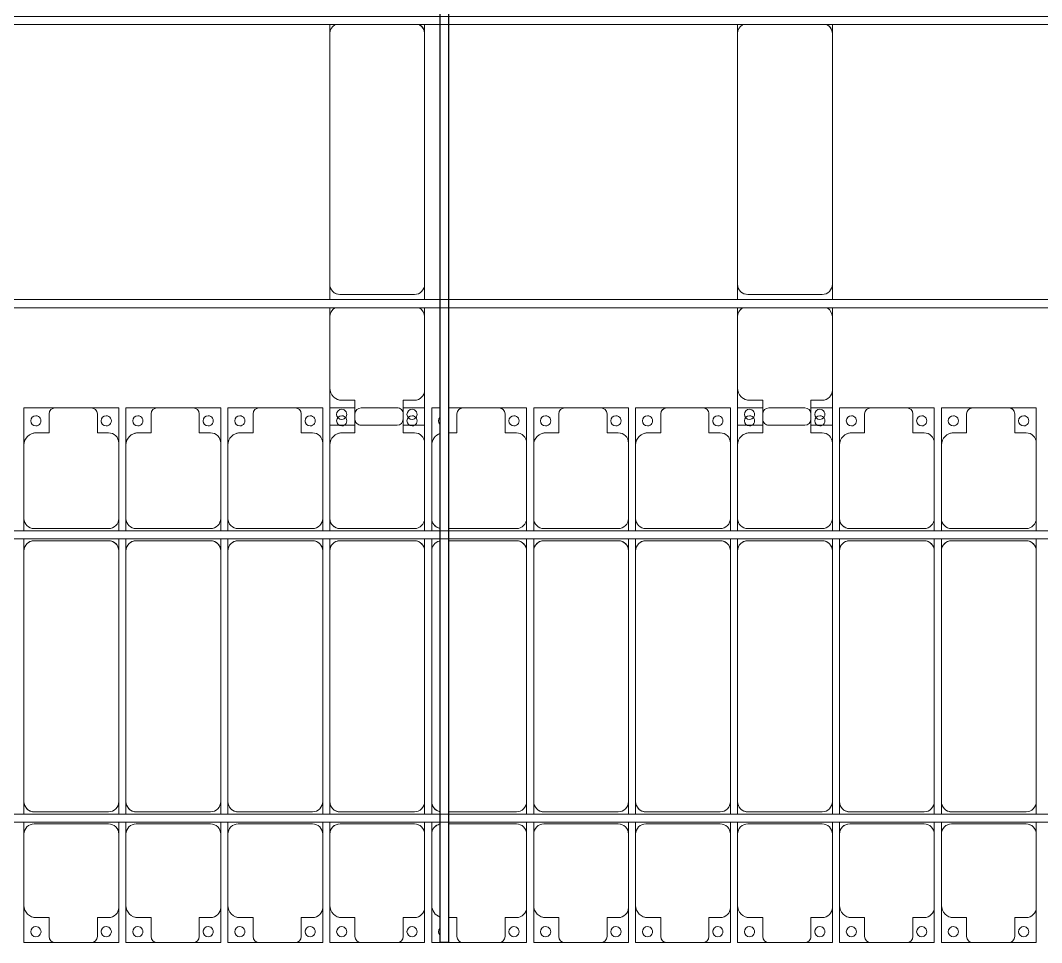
# Model space of a CAD drawing. Header units: millimetres. Extents: x -178706 to 107777, y -87310 to 933.
# Drawn here: x -108641 to -103632, y -79787 to -75261 of the extents above; entities that cross this region are included whole.
import ezdxf

# ---------------------------------------------------------------- set-up
doc = ezdxf.new("R2010")
doc.units = ezdxf.units.MM
doc.layers.add('A-GENM', color=13, linetype='Continuous', lineweight=9)
doc.layers.add('S-BEAM', color=12, linetype='Continuous', lineweight=9)

# ---------------------------------------------------------------- blocks, each defined once
blk = doc.blocks.new('Dải phao đi lại kèm đỡ invester - DẢI PHAO ĐI LẠI-19658-BỐ TRÍ KHUNG KẾT CẤU BÈ PIN 04')
at = {"layer": 'A-GENM', "color": 7}
for p, q in [((62258.4, 1312.2), (62411.8, 1312.2)), ((62258.4, 1129.7), (62258.4, 1312.2)), ((62588.2, 1312.2), (62411.8, 1312.2)), ((62588.2, 1312.2), (62723.4, 1312.2)), ((62723.4, 1312.2), (62723.4, 1139.7)), ((62758.4, 1312.2), (62911.8, 1312.2)), ((62758.4, 1129.7), (62758.4, 1312.2)), ((63088.2, 1312.2), (62911.8, 1312.2)), ((63088.2, 1312.2), (63223.4, 1312.2)), ((63223.4, 1312.2), (63223.4, 1139.7)), ((63258.4, 1312.2), (63411.8, 1312.2)), ((63258.4, 1129.7), (63258.4, 1312.2)), ((63588.2, 1312.2), (63411.8, 1312.2)), ((63588.2, 1312.2), (63723.4, 1312.2)), ((63723.4, 1312.2), (63723.4, 1139.7)), ((63758.4, 1312.2), (63881.8, 1312.2)), ((63758.4, 1129.7), (63758.4, 1312.2)), ((64088.2, 1312.2), (63911.8, 1312.2)), ((64118.2, 1312.2), (64223.4, 1312.2)), ((64223.4, 1312.2), (64223.4, 1139.7)), ((64258.4, 1312.2), (64300, 1312.2)), ((64258.4, 1129.7), (64258.4, 1312.2)), ((64340, 1312.2), (64411.8, 1312.2)), ((64588.2, 1312.2), (64411.8, 1312.2)), ((64588.2, 1312.2), (64723.4, 1312.2)), ((64723.4, 1312.2), (64723.4, 1139.7)), ((64758.4, 1312.2), (64911.8, 1312.2)), ((64758.4, 1129.7), (64758.4, 1312.2)), ((65088.2, 1312.2), (64911.8, 1312.2)), ((65088.2, 1312.2), (65223.4, 1312.2)), ((65223.4, 1312.2), (65223.4, 1139.7)), ((65258.4, 1312.2), (65410.4, 1312.2)), ((65258.4, 1129.7), (65258.4, 1312.2)), ((65588.2, 1312.2), (65411.8, 1312.2)), ((65588.2, 1312.2), (65723.4, 1312.2)), ((65723.4, 1312.2), (65723.4, 1139.7)), ((65758.4, 1312.2), (65881.8, 1312.2)), ((65758.4, 1129.7), (65758.4, 1312.2)), ((66088.2, 1312.2), (65911.8, 1312.2)), ((66118.2, 1312.2), (66223.4, 1312.2)), ((66223.4, 1312.2), (66223.4, 1139.7)), ((66258.4, 1312.2), (66411.8, 1312.2)), ((66258.4, 1129.7), (66258.4, 1312.2)), ((66588.2, 1312.2), (66411.8, 1312.2)), ((66588.2, 1312.2), (66723.4, 1312.2)), ((66723.4, 1312.2), (66723.4, 1139.7)), ((66758.4, 1312.2), (66911.8, 1312.2)), ((66758.4, 1129.7), (66758.4, 1312.2)), ((67088.2, 1312.2), (66911.8, 1312.2)), ((67088.2, 1312.2), (67223.4, 1312.2)), ((67223.4, 1312.2), (67223.4, 1139.7)), ((62381.8, 1282.2), (62381.8, 1189.7)), ((62618.2, 1189.7), (62618.2, 1282.2)), ((62881.8, 1282.2), (62881.8, 1189.7)), ((63118.2, 1189.7), (63118.2, 1282.2)), ((63381.8, 1282.2), (63381.8, 1189.7)), ((63618.2, 1189.7), (63618.2, 1282.2)), ((63881.8, 1282.2), (63881.8, 1189.7)), ((64118.2, 1189.7), (64118.2, 1282.2)), ((64381.8, 1282.2), (64381.8, 1189.7)), ((64618.2, 1189.7), (64618.2, 1282.2)), ((64881.8, 1282.2), (64881.8, 1189.7)), ((65118.2, 1189.7), (65118.2, 1282.2)), ((65381.8, 1282.2), (65381.8, 1189.7)), ((65618.2, 1189.7), (65618.2, 1282.2)), ((65881.8, 1282.2), (65881.8, 1189.7)), ((66118.2, 1189.7), (66118.2, 1282.2)), ((66381.8, 1282.2), (66381.8, 1189.7)), ((66618.2, 1189.7), (66618.2, 1282.2)), ((66881.8, 1282.2), (66881.8, 1189.7)), ((67118.2, 1189.7), (67118.2, 1282.2)), ((62381.8, 1189.7), (62318.4, 1189.7)), ((62673.4, 1189.7), (62618.2, 1189.7)), ((62881.8, 1189.7), (62818.4, 1189.7)), ((63173.4, 1189.7), (63118.2, 1189.7)), ((63381.8, 1189.7), (63318.4, 1189.7)), ((63673.4, 1189.7), (63618.2, 1189.7)), ((63881.8, 1189.7), (63818.4, 1189.7)), ((64173.4, 1189.7), (64118.2, 1189.7)), ((64381.8, 1189.7), (64340, 1189.7)), ((64673.4, 1189.7), (64618.2, 1189.7)), ((64881.8, 1189.7), (64818.4, 1189.7)), ((65173.4, 1189.7), (65118.2, 1189.7)), ((65381.8, 1189.7), (65318.4, 1189.7)), ((65673.4, 1189.7), (65618.2, 1189.7)), ((65881.8, 1189.7), (65818.4, 1189.7)), ((66173.4, 1189.7), (66118.2, 1189.7)), ((66381.8, 1189.7), (66318.4, 1189.7)), ((66673.4, 1189.7), (66618.2, 1189.7)), ((66881.8, 1189.7), (66818.4, 1189.7)), ((67173.4, 1189.7), (67118.2, 1189.7)), ((62258.4, 1129.7), (62258.4, 769.7)), ((62723.4, 769.7), (62723.4, 1139.7)), ((62758.4, 1129.7), (62758.4, 769.7)), ((63223.4, 769.7), (63223.4, 1139.7)), ((63258.4, 1129.7), (63258.4, 769.7)), ((63723.4, 769.7), (63723.4, 1139.7)), ((63758.4, 1129.7), (63758.4, 769.7)), ((64223.4, 769.7), (64223.4, 1139.7)), ((64258.4, 1129.7), (64258.4, 769.7)), ((64723.4, 769.7), (64723.4, 1139.7)), ((64758.4, 1129.7), (64758.4, 769.7)), ((65223.4, 769.7), (65223.4, 1139.7)), ((65258.4, 1129.7), (65258.4, 769.7)), ((65723.4, 769.7), (65723.4, 1139.7)), ((65758.4, 1129.7), (65758.4, 769.7)), ((66223.4, 769.7), (66223.4, 1139.7)), ((66258.4, 1129.7), (66258.4, 769.7)), ((66723.4, 769.7), (66723.4, 1139.7)), ((66758.4, 1129.7), (66758.4, 769.7)), ((67223.4, 769.7), (67223.4, 1139.7)), ((62258.4, 708.9), (62258.4, 769.7)), ((62723.4, 769.7), (62723.4, 708.9)), ((62758.4, 708.9), (62758.4, 769.7)), ((63223.4, 769.7), (63223.4, 708.9)), ((63258.4, 708.9), (63258.4, 769.7)), ((63723.4, 769.7), (63723.4, 708.9)), ((63758.4, 708.9), (63758.4, 769.7)), ((64223.4, 769.7), (64223.4, 708.9)), ((64258.4, 708.9), (64258.4, 769.7)), ((64723.4, 769.7), (64723.4, 708.9)), ((64758.4, 708.9), (64758.4, 769.7)), ((65223.4, 769.7), (65223.4, 708.9)), ((65258.4, 708.9), (65258.4, 769.7)), ((65723.4, 769.7), (65723.4, 708.9)), ((65758.4, 708.9), (65758.4, 769.7)), ((66223.4, 769.7), (66223.4, 708.9)), ((66258.4, 708.9), (66258.4, 769.7)), ((66723.4, 769.7), (66723.4, 708.9)), ((66758.4, 708.9), (66758.4, 769.7)), ((67223.4, 769.7), (67223.4, 708.9)), ((62308.4, 719.7), (62673.4, 719.7)), ((62808.4, 719.7), (63173.4, 719.7)), ((63308.4, 719.7), (63673.4, 719.7)), ((63808.4, 719.7), (64173.4, 719.7)), ((64340, 719.7), (64673.4, 719.7)), ((64808.4, 719.7), (65173.4, 719.7)), ((65308.4, 719.7), (65673.4, 719.7)), ((65808.4, 719.7), (66173.4, 719.7)), ((66308.4, 719.7), (66673.4, 719.7)), ((66808.4, 719.7), (67173.4, 719.7)), ((62258.4, 610.3), (62258.4, 668.9)), ((62673.4, 660.3), (62308.4, 660.3)), ((62723.4, 668.9), (62723.4, 610.3)), ((62758.4, 610.3), (62758.4, 668.9)), ((63173.4, 660.3), (62808.4, 660.3)), ((63223.4, 668.9), (63223.4, 610.3)), ((63258.4, 610.3), (63258.4, 668.9)), ((63673.4, 660.3), (63308.4, 660.3)), ((63723.4, 668.9), (63723.4, 610.3)), ((63758.4, 610.3), (63758.4, 668.9)), ((64173.4, 660.3), (63808.4, 660.3)), ((64223.4, 668.9), (64223.4, 610.3)), ((64258.4, 610.3), (64258.4, 668.9)), ((64673.4, 660.3), (64340, 660.3)), ((64723.4, 668.9), (64723.4, 610.3)), ((64758.4, 610.3), (64758.4, 668.9)), ((65173.4, 660.3), (64808.4, 660.3)), ((65223.4, 668.9), (65223.4, 610.3)), ((65258.4, 610.3), (65258.4, 668.9)), ((65673.4, 660.3), (65308.4, 660.3)), ((65723.4, 668.9), (65723.4, 610.3)), ((65758.4, 610.3), (65758.4, 668.9)), ((66173.4, 660.3), (65808.4, 660.3)), ((66223.4, 668.9), (66223.4, 610.3)), ((66258.4, 610.3), (66258.4, 668.9)), ((66673.4, 660.3), (66308.4, 660.3)), ((66723.4, 668.9), (66723.4, 610.3)), ((66758.4, 610.3), (66758.4, 668.9)), ((67173.4, 660.3), (66808.4, 660.3)), ((67223.4, 668.9), (67223.4, 610.3)), ((62258.4, 610.3), (62258.4, -620.3)), ((62723.4, -620.3), (62723.4, 610.3)), ((62758.4, 610.3), (62758.4, -620.3)), ((63223.4, -620.3), (63223.4, 610.3)), ((63258.4, 610.3), (63258.4, -620.3)), ((63723.4, -620.3), (63723.4, 610.3)), ((63758.4, 610.3), (63758.4, -620.3)), ((64223.4, -620.3), (64223.4, 610.3)), ((64258.4, 610.3), (64258.4, -620.3)), ((64723.4, -620.3), (64723.4, 610.3)), ((64758.4, 610.3), (64758.4, -620.3)), ((65223.4, -620.3), (65223.4, 610.3)), ((65258.4, 610.3), (65258.4, -620.3)), ((65723.4, -620.3), (65723.4, 610.3)), ((65758.4, 610.3), (65758.4, -620.3)), ((66223.4, -620.3), (66223.4, 610.3)), ((66258.4, 610.3), (66258.4, -620.3)), ((66723.4, -620.3), (66723.4, 610.3)), ((66758.4, 610.3), (66758.4, -620.3)), ((67223.4, -620.3), (67223.4, 610.3)), ((62258.4, -681.1), (62258.4, -620.3)), ((62723.4, -620.3), (62723.4, -681.1)), ((62758.4, -681.1), (62758.4, -620.3)), ((63223.4, -620.3), (63223.4, -681.1)), ((63258.4, -681.1), (63258.4, -620.3)), ((63723.4, -620.3), (63723.4, -681.1)), ((63758.4, -681.1), (63758.4, -620.3)), ((64223.4, -620.3), (64223.4, -681.1)), ((64258.4, -681.1), (64258.4, -620.3)), ((64723.4, -620.3), (64723.4, -681.1)), ((64758.4, -681.1), (64758.4, -620.3)), ((65223.4, -620.3), (65223.4, -681.1)), ((65258.4, -681.1), (65258.4, -620.3)), ((65723.4, -620.3), (65723.4, -681.1)), ((65758.4, -681.1), (65758.4, -620.3)), ((66223.4, -620.3), (66223.4, -681.1)), ((66258.4, -681.1), (66258.4, -620.3)), ((66723.4, -620.3), (66723.4, -681.1)), ((66758.4, -681.1), (66758.4, -620.3)), ((67223.4, -620.3), (67223.4, -681.1)), ((62308.4, -670.3), (62673.4, -670.3)), ((62808.4, -670.3), (63173.4, -670.3)), ((63308.4, -670.3), (63673.4, -670.3)), ((63808.4, -670.3), (64173.4, -670.3)), ((64340, -670.3), (64673.4, -670.3)), ((64808.4, -670.3), (65173.4, -670.3)), ((65308.4, -670.3), (65673.4, -670.3)), ((65808.4, -670.3), (66173.4, -670.3)), ((66308.4, -670.3), (66673.4, -670.3)), ((66808.4, -670.3), (67173.4, -670.3)), ((62258.4, -779.7), (62258.4, -721.1)), ((62673.4, -729.7), (62308.4, -729.7)), ((62723.4, -721.1), (62723.4, -779.7)), ((62758.4, -779.7), (62758.4, -721.1)), ((63173.4, -729.7), (62808.4, -729.7)), ((63223.4, -721.1), (63223.4, -779.7)), ((63258.4, -779.7), (63258.4, -721.1)), ((63673.4, -729.7), (63308.4, -729.7)), ((63723.4, -721.1), (63723.4, -779.7)), ((63758.4, -779.7), (63758.4, -721.1)), ((64173.4, -729.7), (63808.4, -729.7)), ((64223.4, -721.1), (64223.4, -779.7)), ((64258.4, -779.7), (64258.4, -721.1)), ((64673.4, -729.7), (64340, -729.7)), ((64723.4, -721.1), (64723.4, -779.7)), ((64758.4, -779.7), (64758.4, -721.1)), ((65173.4, -729.7), (64808.4, -729.7)), ((65223.4, -721.1), (65223.4, -779.7)), ((65258.4, -779.7), (65258.4, -721.1)), ((65673.4, -729.7), (65308.4, -729.7)), ((65723.4, -721.1), (65723.4, -779.7)), ((65758.4, -779.7), (65758.4, -721.1)), ((66173.4, -729.7), (65808.4, -729.7)), ((66223.4, -721.1), (66223.4, -779.7)), ((66258.4, -779.7), (66258.4, -721.1)), ((66673.4, -729.7), (66308.4, -729.7)), ((66723.4, -721.1), (66723.4, -779.7)), ((66758.4, -779.7), (66758.4, -721.1)), ((67173.4, -729.7), (66808.4, -729.7)), ((67223.4, -721.1), (67223.4, -779.7)), ((62258.4, -779.7), (62258.4, -1129.7)), ((62723.4, -1139.7), (62723.4, -779.7)), ((62758.4, -779.7), (62758.4, -1129.7)), ((63223.4, -1139.7), (63223.4, -779.7)), ((63258.4, -779.7), (63258.4, -1129.7)), ((63723.4, -1139.7), (63723.4, -779.7)), ((63758.4, -779.7), (63758.4, -1129.7)), ((64223.4, -1139.7), (64223.4, -779.7)), ((64258.4, -779.7), (64258.4, -1129.7)), ((64723.4, -1139.7), (64723.4, -779.7)), ((64758.4, -779.7), (64758.4, -1129.7)), ((65223.4, -1139.7), (65223.4, -779.7)), ((65258.4, -779.7), (65258.4, -1129.7)), ((65723.4, -1139.7), (65723.4, -779.7)), ((65758.4, -779.7), (65758.4, -1129.7)), ((66223.4, -1139.7), (66223.4, -779.7)), ((66258.4, -779.7), (66258.4, -1129.7)), ((66723.4, -1139.7), (66723.4, -779.7)), ((66758.4, -779.7), (66758.4, -1129.7)), ((67223.4, -1139.7), (67223.4, -779.7)), ((62258.4, -1312.2), (62258.4, -1129.7)), ((62723.4, -1139.7), (62723.4, -1312.2)), ((62758.4, -1312.2), (62758.4, -1129.7)), ((63223.4, -1139.7), (63223.4, -1312.2)), ((63258.4, -1312.2), (63258.4, -1129.7)), ((63723.4, -1139.7), (63723.4, -1312.2)), ((63758.4, -1312.2), (63758.4, -1129.7)), ((64223.4, -1139.7), (64223.4, -1312.2)), ((64258.4, -1312.2), (64258.4, -1129.7)), ((64723.4, -1139.7), (64723.4, -1312.2)), ((64758.4, -1312.2), (64758.4, -1129.7)), ((65223.4, -1139.7), (65223.4, -1312.2)), ((65258.4, -1312.2), (65258.4, -1129.7)), ((65723.4, -1139.7), (65723.4, -1312.2)), ((65758.4, -1312.2), (65758.4, -1129.7)), ((66223.4, -1139.7), (66223.4, -1312.2)), ((66258.4, -1312.2), (66258.4, -1129.7)), ((66723.4, -1139.7), (66723.4, -1312.2)), ((66758.4, -1312.2), (66758.4, -1129.7)), ((67223.4, -1139.7), (67223.4, -1312.2)), ((62318.4, -1189.7), (62381.8, -1189.7)), ((62381.8, -1189.7), (62381.8, -1282.2)), ((62618.2, -1282.2), (62618.2, -1189.7)), ((62618.2, -1189.7), (62673.4, -1189.7)), ((62818.4, -1189.7), (62881.8, -1189.7)), ((62881.8, -1189.7), (62881.8, -1282.2)), ((63118.2, -1282.2), (63118.2, -1189.7)), ((63118.2, -1189.7), (63173.4, -1189.7)), ((63318.4, -1189.7), (63381.8, -1189.7)), ((63381.8, -1189.7), (63381.8, -1282.2)), ((63618.2, -1282.2), (63618.2, -1189.7)), ((63618.2, -1189.7), (63673.4, -1189.7)), ((63818.4, -1189.7), (63881.8, -1189.7)), ((63881.8, -1189.7), (63881.8, -1282.2)), ((64118.2, -1282.2), (64118.2, -1189.7)), ((64118.2, -1189.7), (64173.4, -1189.7)), ((64340, -1189.7), (64381.8, -1189.7)), ((64381.8, -1189.7), (64381.8, -1282.2)), ((64618.2, -1282.2), (64618.2, -1189.7)), ((64618.2, -1189.7), (64673.4, -1189.7)), ((64818.4, -1189.7), (64881.8, -1189.7)), ((64881.8, -1189.7), (64881.8, -1282.2)), ((65118.2, -1282.2), (65118.2, -1189.7)), ((65118.2, -1189.7), (65173.4, -1189.7)), ((65318.4, -1189.7), (65381.8, -1189.7)), ((65381.8, -1189.7), (65381.8, -1282.2)), ((65618.2, -1282.2), (65618.2, -1189.7)), ((65618.2, -1189.7), (65673.4, -1189.7)), ((65818.4, -1189.7), (65881.8, -1189.7)), ((65881.8, -1189.7), (65881.8, -1282.2)), ((66118.2, -1282.2), (66118.2, -1189.7)), ((66118.2, -1189.7), (66173.4, -1189.7)), ((66318.4, -1189.7), (66381.8, -1189.7)), ((66381.8, -1189.7), (66381.8, -1282.2)), ((66618.2, -1282.2), (66618.2, -1189.7)), ((66618.2, -1189.7), (66673.4, -1189.7)), ((66818.4, -1189.7), (66881.8, -1189.7)), ((66881.8, -1189.7), (66881.8, -1282.2)), ((67118.2, -1282.2), (67118.2, -1189.7)), ((67118.2, -1189.7), (67173.4, -1189.7)), ((62411.8, -1312.2), (62258.4, -1312.2)), ((62411.8, -1312.2), (62588.2, -1312.2)), ((62723.4, -1312.2), (62588.2, -1312.2)), ((62911.8, -1312.2), (62758.4, -1312.2)), ((62911.8, -1312.2), (63088.2, -1312.2)), ((63223.4, -1312.2), (63088.2, -1312.2)), ((63411.8, -1312.2), (63258.4, -1312.2)), ((63411.8, -1312.2), (63588.2, -1312.2)), ((63723.4, -1312.2), (63588.2, -1312.2)), ((63911.8, -1312.2), (63758.4, -1312.2)), ((63911.8, -1312.2), (64088.2, -1312.2)), ((64223.4, -1312.2), (64088.2, -1312.2)), ((64300, -1312.2), (64258.4, -1312.2)), ((64411.8, -1312.2), (64340, -1312.2)), ((64411.8, -1312.2), (64588.2, -1312.2)), ((64723.4, -1312.2), (64588.2, -1312.2)), ((64911.8, -1312.2), (64758.4, -1312.2)), ((64911.8, -1312.2), (65088.2, -1312.2)), ((65223.4, -1312.2), (65088.2, -1312.2)), ((65410.4, -1312.2), (65258.4, -1312.2)), ((65411.8, -1312.2), (65588.2, -1312.2)), ((65723.4, -1312.2), (65588.2, -1312.2)), ((65911.8, -1312.2), (65758.4, -1312.2)), ((65911.8, -1312.2), (66088.2, -1312.2)), ((66223.4, -1312.2), (66088.2, -1312.2)), ((66411.8, -1312.2), (66258.4, -1312.2)), ((66411.8, -1312.2), (66588.2, -1312.2)), ((66723.4, -1312.2), (66588.2, -1312.2)), ((66911.8, -1312.2), (66758.4, -1312.2)), ((66911.8, -1312.2), (67088.2, -1312.2)), ((67223.4, -1312.2), (67088.2, -1312.2))]:
    blk.add_line(p, q, dxfattribs=at)
for centre, radius, start, end in [((62411.8, 1282.2), 30, 90, 180), ((62411.8, 1282.2), 30, 90, 150), ((62588.2, 1282.2), 30, 0, 90), ((62588.2, 1282.2), 30, 30, 90), ((62911.8, 1282.2), 30, 90, 180), ((62911.8, 1282.2), 30, 90, 150), ((63088.2, 1282.2), 30, 0, 90), ((63088.2, 1282.2), 30, 30, 90), ((63411.8, 1282.2), 30, 90, 180), ((63411.8, 1282.2), 30, 90, 150), ((63588.2, 1282.2), 30, 0, 90), ((63588.2, 1282.2), 30, 30, 90), ((63911.8, 1282.2), 30, 90, 180), ((64088.2, 1282.2), 30, 360, 90), ((64411.8, 1282.2), 30, 90, 180), ((64411.8, 1282.2), 30, 90, 150), ((64588.2, 1282.2), 30, 0, 90), ((64588.2, 1282.2), 30, 30, 90), ((64911.8, 1282.2), 30, 90, 180), ((64911.8, 1282.2), 30, 90, 150), ((65088.2, 1282.2), 30, 0, 90), ((65088.2, 1282.2), 30, 30, 90), ((65411.8, 1282.2), 30, 90, 180), ((65411.8, 1282.2), 30, 92.6851, 150), ((65588.2, 1282.2), 30, 360, 90), ((65588.2, 1282.2), 30, 30, 90), ((65911.8, 1282.2), 30, 90, 180), ((66088.2, 1282.2), 30, 0, 90), ((66411.8, 1282.2), 30, 90, 180), ((66411.8, 1282.2), 30, 90, 150), ((66588.2, 1282.2), 30, 0, 90), ((66588.2, 1282.2), 30, 30, 90), ((66911.8, 1282.2), 30, 90, 180), ((66911.8, 1282.2), 30, 90, 150), ((67088.2, 1282.2), 30, 360, 90), ((67088.2, 1282.2), 30, 30, 90), ((62316.8, 1248.6), 25, 90, 270), ((62316.8, 1248.6), 25, 270, 90), ((62661.8, 1248.6), 25, 90, 270), ((62661.8, 1248.6), 25, 270, 90), ((62816.8, 1248.6), 25, 90, 270), ((62816.8, 1248.6), 25, 270, 90), ((63161.8, 1248.6), 25, 90, 270), ((63161.8, 1248.6), 25, 270, 90), ((63316.8, 1248.6), 25, 90, 270), ((63316.8, 1248.6), 25, 270, 90), ((63661.8, 1248.6), 25, 90, 270), ((63661.8, 1248.6), 25, 270, 90), ((63816.8, 1248.6), 25, 90, 270), ((63816.8, 1248.6), 25, 270, 90), ((64161.8, 1248.6), 25, 90, 270), ((64161.8, 1248.6), 25, 270, 90), ((64316.8, 1248.6), 25, 135, 225), ((64316.8, 1248.6), 25, 345, 15), ((64661.8, 1248.6), 25, 90, 270), ((64661.8, 1248.6), 25, 270, 90), ((64816.8, 1248.6), 25, 90, 270), ((64816.8, 1248.6), 25, 270, 90), ((65161.8, 1248.6), 25, 90, 270), ((65161.8, 1248.6), 25, 270, 90), ((65316.8, 1248.6), 25, 90, 270), ((65316.8, 1248.6), 25, 270, 90), ((65661.8, 1248.6), 25, 90, 270), ((65661.8, 1248.6), 25, 270, 90), ((65816.8, 1248.6), 25, 90, 270), ((65816.8, 1248.6), 25, 270, 90), ((66161.8, 1248.6), 25, 90, 270), ((66161.8, 1248.6), 25, 270, 90), ((66316.8, 1248.6), 25, 90, 270), ((66316.8, 1248.6), 25, 270, 90), ((66661.8, 1248.6), 25, 90, 270), ((66661.8, 1248.6), 25, 270, 90), ((66816.8, 1248.6), 25, 90, 270), ((66816.8, 1248.6), 25, 270, 90), ((67161.8, 1248.6), 25, 90, 270), ((67161.8, 1248.6), 25, 270, 90), ((62661.8, 1248.6), 25, 180, 195), ((63161.8, 1248.6), 25, 180, 195), ((63661.8, 1248.6), 25, 180, 195), ((64661.8, 1248.6), 25, 180, 195), ((65161.8, 1248.6), 25, 180, 195), ((65661.8, 1248.6), 25, 180, 195), ((66661.8, 1248.6), 25, 180, 195), ((67161.8, 1248.6), 25, 180, 195), ((62318.4, 1129.7), 60, 90, 180), ((62318.4, 1129.7), 60, 90, 120), ((62673.4, 1139.7), 50, 0, 90), ((62673.4, 1139.7), 50, 45, 90), ((62818.4, 1129.7), 60, 90, 180), ((62818.4, 1129.7), 60, 90, 120), ((63173.4, 1139.7), 50, 360, 90), ((63173.4, 1139.7), 50, 45, 90), ((63318.4, 1129.7), 60, 90, 180), ((63318.4, 1129.7), 60, 90, 120), ((63673.4, 1139.7), 50, 0, 90), ((63673.4, 1139.7), 50, 45, 90), ((63818.4, 1129.7), 60, 90, 180), ((63818.4, 1129.7), 60, 90, 120), ((64173.4, 1139.7), 50, 0, 90), ((64173.4, 1139.7), 50, 45, 90), ((64318.4, 1129.7), 60, 107.9967, 180), ((64318.4, 1129.7), 60, 107.9967, 120), ((64673.4, 1139.7), 50, 0, 90), ((64673.4, 1139.7), 50, 45, 90), ((64818.4, 1129.7), 60, 90, 180), ((64818.4, 1129.7), 60, 90, 120), ((65173.4, 1139.7), 50, 0, 90), ((65173.4, 1139.7), 50, 45, 90), ((65318.4, 1129.7), 60, 90, 180), ((65318.4, 1129.7), 60, 90, 120), ((65673.4, 1139.7), 50, 0, 90), ((65673.4, 1139.7), 50, 45, 90), ((65818.4, 1129.7), 60, 90, 180), ((65818.4, 1129.7), 60, 90, 120), ((66173.4, 1139.7), 50, 0, 90), ((66173.4, 1139.7), 50, 45, 90), ((66318.4, 1129.7), 60, 90, 180), ((66318.4, 1129.7), 60, 90, 120), ((66673.4, 1139.7), 50, 0, 90), ((66673.4, 1139.7), 50, 45, 90), ((66818.4, 1129.7), 60, 90, 180), ((66818.4, 1129.7), 60, 90, 120), ((67173.4, 1139.7), 50, 0, 90), ((67173.4, 1139.7), 50, 45, 90), ((62308.4, 769.7), 50, 180, 270), ((62673.4, 769.7), 50, 270, 0), ((62808.4, 769.7), 50, 180, 270), ((63173.4, 769.7), 50, 270, 0), ((63308.4, 769.7), 50, 180, 270), ((63673.4, 769.7), 50, 270, 360), ((63808.4, 769.7), 50, 180, 270), ((64173.4, 769.7), 50, 270, 0), ((64308.4, 769.7), 50, 180, 255), ((64673.4, 769.7), 50, 270, 0), ((64808.4, 769.7), 50, 180, 270), ((65173.4, 769.7), 50, 270, 0), ((65308.4, 769.7), 50, 180, 270), ((65673.4, 769.7), 50, 270, 0), ((65808.4, 769.7), 50, 180, 270), ((66173.4, 769.7), 50, 270, 0), ((66308.4, 769.7), 50, 180, 270), ((66673.4, 769.7), 50, 270, 0), ((66808.4, 769.7), 50, 180, 270), ((67173.4, 769.7), 50, 270, 0), ((62308.4, 769.7), 50, 225, 270), ((62673.4, 769.7), 50, 270, 315), ((62808.4, 769.7), 50, 225, 270), ((63173.4, 769.7), 50, 270, 315), ((63308.4, 769.7), 50, 225, 270), ((63673.4, 769.7), 50, 270, 315), ((63808.4, 769.7), 50, 225, 270), ((64173.4, 769.7), 50, 270, 315), ((64308.4, 769.7), 50, 225, 255), ((64673.4, 769.7), 50, 270, 315), ((64808.4, 769.7), 50, 225, 270), ((65173.4, 769.7), 50, 270, 315), ((65308.4, 769.7), 50, 225, 270), ((65673.4, 769.7), 50, 270, 315), ((65808.4, 769.7), 50, 225, 270), ((66173.4, 769.7), 50, 270, 315), ((66308.4, 769.7), 50, 225, 270), ((66673.4, 769.7), 50, 270, 315), ((66808.4, 769.7), 50, 225, 270), ((67173.4, 769.7), 50, 270, 315), ((62308.4, 610.3), 50, 90, 180), ((62308.4, 610.3), 50, 105, 180), ((62673.4, 610.3), 50, 0, 90), ((62673.4, 610.3), 50, 15, 90), ((62808.4, 610.3), 50, 90, 180), ((62808.4, 610.3), 50, 105, 180), ((63173.4, 610.3), 50, 360, 90), ((63173.4, 610.3), 50, 15, 90), ((63308.4, 610.3), 50, 90, 180), ((63308.4, 610.3), 50, 105, 180), ((63673.4, 610.3), 50, 360, 90), ((63673.4, 610.3), 50, 15, 90), ((63808.4, 610.3), 50, 90, 180), ((63808.4, 610.3), 50, 105, 180), ((64173.4, 610.3), 50, 360, 90), ((64173.4, 610.3), 50, 15, 90), ((64308.4, 610.3), 50, 105, 180), ((64308.4, 610.3), 50, 105, 180), ((64673.4, 610.3), 50, 0, 90), ((64673.4, 610.3), 50, 15, 90), ((64808.4, 610.3), 50, 90, 180), ((64808.4, 610.3), 50, 105, 180), ((65173.4, 610.3), 50, 0, 90), ((65173.4, 610.3), 50, 15, 90), ((65308.4, 610.3), 50, 90, 180), ((65308.4, 610.3), 50, 105, 180), ((65673.4, 610.3), 50, 0, 90), ((65673.4, 610.3), 50, 15, 90), ((65808.4, 610.3), 50, 90, 180), ((65808.4, 610.3), 50, 105, 180), ((66173.4, 610.3), 50, 0, 90), ((66173.4, 610.3), 50, 15, 90), ((66308.4, 610.3), 50, 90, 180), ((66308.4, 610.3), 50, 105, 180), ((66673.4, 610.3), 50, 0, 90), ((66673.4, 610.3), 50, 15, 90), ((66808.4, 610.3), 50, 90, 180), ((66808.4, 610.3), 50, 105, 180), ((67173.4, 610.3), 50, 0, 90), ((67173.4, 610.3), 50, 15, 90), ((62308.4, -620.3), 50, 180, 270), ((62308.4, -620.3), 50, 195, 270), ((62673.4, -620.3), 50, 270, 0), ((62673.4, -620.3), 50, 270, 0), ((62808.4, -620.3), 50, 180, 270), ((62808.4, -620.3), 50, 195, 270), ((63173.4, -620.3), 50, 270, 0), ((63173.4, -620.3), 50, 270, 0), ((63308.4, -620.3), 50, 180, 270), ((63308.4, -620.3), 50, 195, 270), ((63673.4, -620.3), 50, 270, 0), ((63673.4, -620.3), 50, 270, 0), ((63808.4, -620.3), 50, 180, 270), ((63808.4, -620.3), 50, 195, 270), ((64173.4, -620.3), 50, 270, 0), ((64173.4, -620.3), 50, 270, 0), ((64308.4, -620.3), 50, 180, 255), ((64308.4, -620.3), 50, 195, 255), ((64673.4, -620.3), 50, 270, 0), ((64673.4, -620.3), 50, 270, 0), ((64808.4, -620.3), 50, 180, 270), ((64808.4, -620.3), 50, 195, 270), ((65173.4, -620.3), 50, 270, 0), ((65173.4, -620.3), 50, 270, 0), ((65308.4, -620.3), 50, 180, 270), ((65308.4, -620.3), 50, 195, 270), ((65673.4, -620.3), 50, 270, 0), ((65673.4, -620.3), 50, 270, 0), ((65808.4, -620.3), 50, 180, 270), ((65808.4, -620.3), 50, 195, 270), ((66173.4, -620.3), 50, 270, 0), ((66173.4, -620.3), 50, 270, 0), ((66308.4, -620.3), 50, 180, 270), ((66308.4, -620.3), 50, 195, 270), ((66673.4, -620.3), 50, 270, 0), ((66673.4, -620.3), 50, 270, 0), ((66808.4, -620.3), 50, 180, 270), ((66808.4, -620.3), 50, 195, 270), ((67173.4, -620.3), 50, 270, 0), ((67173.4, -620.3), 50, 270, 0), ((62308.4, -779.7), 50, 90, 180), ((62308.4, -779.7), 50, 90, 135), ((62673.4, -779.7), 50, 360, 90), ((62673.4, -779.7), 50, 45, 90), ((62808.4, -779.7), 50, 90, 180), ((62808.4, -779.7), 50, 90, 135), ((63173.4, -779.7), 50, 360, 90), ((63173.4, -779.7), 50, 45, 90), ((63308.4, -779.7), 50, 90, 180), ((63308.4, -779.7), 50, 90, 135), ((63673.4, -779.7), 50, 360, 90), ((63673.4, -779.7), 50, 45, 90), ((63808.4, -779.7), 50, 90, 180), ((63808.4, -779.7), 50, 90, 135), ((64173.4, -779.7), 50, 0, 90), ((64173.4, -779.7), 50, 45, 90), ((64308.4, -779.7), 50, 105, 180), ((64308.4, -779.7), 50, 105, 135), ((64673.4, -779.7), 50, 360, 90), ((64673.4, -779.7), 50, 45, 90), ((64808.4, -779.7), 50, 90, 180), ((64808.4, -779.7), 50, 90, 135), ((65173.4, -779.7), 50, 0, 90), ((65173.4, -779.7), 50, 45, 90), ((65308.4, -779.7), 50, 90, 180), ((65308.4, -779.7), 50, 90, 135), ((65673.4, -779.7), 50, 360, 90), ((65673.4, -779.7), 50, 45, 90), ((65808.4, -779.7), 50, 90, 180), ((65808.4, -779.7), 50, 90, 135), ((66173.4, -779.7), 50, 0, 90), ((66173.4, -779.7), 50, 45, 90), ((66308.4, -779.7), 50, 90, 180), ((66308.4, -779.7), 50, 90, 135), ((66673.4, -779.7), 50, 0, 90), ((66673.4, -779.7), 50, 45, 90), ((66808.4, -779.7), 50, 90, 180), ((66808.4, -779.7), 50, 90, 135), ((67173.4, -779.7), 50, 0, 90), ((67173.4, -779.7), 50, 45, 90), ((62318.4, -1129.7), 60, 180, 270), ((62673.4, -1139.7), 50, 270, 360), ((62818.4, -1129.7), 60, 180, 270), ((63173.4, -1139.7), 50, 270, 360), ((63318.4, -1129.7), 60, 180, 270), ((63673.4, -1139.7), 50, 270, 360), ((63818.4, -1129.7), 60, 180, 270), ((64173.4, -1139.7), 50, 270, 360), ((64318.4, -1129.7), 60, 180, 252.0033), ((64673.4, -1139.7), 50, 270, 360), ((64818.4, -1129.7), 60, 180, 270), ((65173.4, -1139.7), 50, 270, 360), ((65318.4, -1129.7), 60, 180, 270), ((65673.4, -1139.7), 50, 270, 360), ((65818.4, -1129.7), 60, 180, 270), ((66173.4, -1139.7), 50, 270, 360), ((66318.4, -1129.7), 60, 180, 270), ((66673.4, -1139.7), 50, 270, 360), ((66818.4, -1129.7), 60, 180, 270), ((67173.4, -1139.7), 50, 270, 360), ((62318.4, -1129.7), 60, 240, 270), ((62673.4, -1139.7), 50, 270, 315), ((62818.4, -1129.7), 60, 240, 270), ((63173.4, -1139.7), 50, 270, 315), ((63318.4, -1129.7), 60, 240, 270), ((63673.4, -1139.7), 50, 270, 315), ((63818.4, -1129.7), 60, 240, 270), ((64173.4, -1139.7), 50, 270, 315), ((64318.4, -1129.7), 60, 240, 252.0033), ((64673.4, -1139.7), 50, 270, 315), ((64818.4, -1129.7), 60, 240, 270), ((65173.4, -1139.7), 50, 270, 315), ((65318.4, -1129.7), 60, 240, 270), ((65673.4, -1139.7), 50, 270, 315), ((65818.4, -1129.7), 60, 240, 270), ((66173.4, -1139.7), 50, 270, 315), ((66318.4, -1129.7), 60, 240, 270), ((66673.4, -1139.7), 50, 270, 315), ((66818.4, -1129.7), 60, 240, 270), ((67173.4, -1139.7), 50, 270, 315), ((62316.8, -1258.6), 25, 90, 270), ((62316.8, -1258.6), 25, 270, 90), ((62661.8, -1258.6), 25, 90, 270), ((62661.8, -1258.6), 25, 165, 180), ((62661.8, -1258.6), 25, 270, 90), ((62816.8, -1258.6), 25, 90, 270), ((62816.8, -1258.6), 25, 270, 90), ((63161.8, -1258.6), 25, 90, 270), ((63161.8, -1258.6), 25, 165, 180), ((63161.8, -1258.6), 25, 270, 90), ((63316.8, -1258.6), 25, 90, 270), ((63316.8, -1258.6), 25, 270, 90), ((63661.8, -1258.6), 25, 90, 270), ((63661.8, -1258.6), 25, 165, 180), ((63661.8, -1258.6), 25, 270, 90), ((63816.8, -1258.6), 25, 90, 270), ((63816.8, -1258.6), 25, 270, 90), ((64161.8, -1258.6), 25, 90, 270), ((64161.8, -1258.6), 25, 165, 180), ((64161.8, -1258.6), 25, 270, 90), ((64316.8, -1258.6), 25, 135, 225), ((64316.8, -1258.6), 25, 345, 15), ((64661.8, -1258.6), 25, 90, 270), ((64661.8, -1258.6), 25, 165, 180), ((64661.8, -1258.6), 25, 270, 90), ((64816.8, -1258.6), 25, 90, 270), ((64816.8, -1258.6), 25, 270, 90), ((65161.8, -1258.6), 25, 90, 270), ((65161.8, -1258.6), 25, 165, 180), ((65161.8, -1258.6), 25, 270, 90), ((65316.8, -1258.6), 25, 90, 270), ((65316.8, -1258.6), 25, 270, 90), ((65661.8, -1258.6), 25, 90, 270), ((65661.8, -1258.6), 25, 165, 180), ((65661.8, -1258.6), 25, 270, 90), ((65816.8, -1258.6), 25, 90, 270), ((65816.8, -1258.6), 25, 270, 90), ((66161.8, -1258.6), 25, 90, 270), ((66161.8, -1258.6), 25, 165, 180), ((66161.8, -1258.6), 25, 270, 90), ((66316.8, -1258.6), 25, 90, 270), ((66316.8, -1258.6), 25, 270, 90), ((66661.8, -1258.6), 25, 90, 270), ((66661.8, -1258.6), 25, 165, 180), ((66661.8, -1258.6), 25, 270, 90), ((66816.8, -1258.6), 25, 90, 270), ((66816.8, -1258.6), 25, 270, 90), ((67161.8, -1258.6), 25, 90, 270), ((67161.8, -1258.6), 25, 165, 180), ((67161.8, -1258.6), 25, 270, 90), ((62411.8, -1282.2), 30, 180, 270), ((62411.8, -1282.2), 30, 210, 270), ((62588.2, -1282.2), 30, 270, 360), ((62588.2, -1282.2), 30, 270, 330), ((62911.8, -1282.2), 30, 180, 270), ((62911.8, -1282.2), 30, 210, 270), ((63088.2, -1282.2), 30, 270, 360), ((63088.2, -1282.2), 30, 270, 330), ((63411.8, -1282.2), 30, 180, 270), ((63411.8, -1282.2), 30, 210, 270), ((63588.2, -1282.2), 30, 270, 360), ((63588.2, -1282.2), 30, 270, 330), ((63911.8, -1282.2), 30, 180, 270), ((63911.8, -1282.2), 30, 210, 270), ((64088.2, -1282.2), 30, 270, 360), ((64088.2, -1282.2), 30, 270, 330), ((64411.8, -1282.2), 30, 180, 270), ((64411.8, -1282.2), 30, 210, 270), ((64588.2, -1282.2), 30, 270, 360), ((64588.2, -1282.2), 30, 270, 330), ((64911.8, -1282.2), 30, 180, 270), ((64911.8, -1282.2), 30, 210, 270), ((65088.2, -1282.2), 30, 270, 360), ((65088.2, -1282.2), 30, 270, 330), ((65411.8, -1282.2), 30, 180, 270), ((65411.8, -1282.2), 30, 210, 267.3057), ((65588.2, -1282.2), 30, 270, 360), ((65588.2, -1282.2), 30, 270, 330), ((65911.8, -1282.2), 30, 180, 270), ((65911.8, -1282.2), 30, 210, 270), ((66088.2, -1282.2), 30, 270, 0), ((66088.2, -1282.2), 30, 270, 330), ((66411.8, -1282.2), 30, 180, 270), ((66411.8, -1282.2), 30, 210, 270), ((66588.2, -1282.2), 30, 270, 360), ((66588.2, -1282.2), 30, 270, 330), ((66911.8, -1282.2), 30, 180, 270), ((66911.8, -1282.2), 30, 210, 270), ((67088.2, -1282.2), 30, 270, 360), ((67088.2, -1282.2), 30, 270, 330)]:
    blk.add_arc(centre, radius, start, end, dxfattribs=at)
blk = doc.blocks.new('Dầm C52 - Dầm C52-22346-BỐ TRÍ KHUNG KẾT CẤU BÈ PIN 04')
at = {"layer": 'S-BEAM', "color": 1}
for p, q in [((-87623.4, 20), (87623.4, 20)), ((87623.4, -20), (-87623.4, -20))]:
    blk.add_line(p, q, dxfattribs=at)
blk = doc.blocks.new('Dai phao do pin - DẢI PHAO ĐỠ PIN-V32-BỐ TRÍ KHUNG KẾT CẤU BÈ PIN 04')
at = {"layer": 'A-GENM', "color": 7}
for p, q in [((-1312.2, 241.6), (-1129.7, 241.6)), ((-1312.2, 118.2), (-1312.2, 241.6)), ((-779.7, 241.6), (-1129.7, 241.6)), ((-779.7, 241.6), (-735.3, 241.6)), ((-695.3, 241.6), (-620.3, 241.6)), ((610.3, 241.6), (-620.3, 241.6)), ((610.3, 241.6), (654.7, 241.6)), ((-1189.7, 181.6), (-1189.7, 118.2)), ((-670.3, 191.6), (-670.3, -173.4)), ((-1189.7, 118.2), (-1282.2, 118.2)), ((-1312.2, 88.2), (-1312.2, -88.2)), ((-1312.2, -223.4), (-1312.2, -118.2)), ((-1282.2, -118.2), (-1189.7, -118.2)), ((-1189.7, -118.2), (-1189.7, -173.4)), ((-1139.7, -223.4), (-1312.2, -223.4)), ((-1139.7, -223.4), (-779.7, -223.4)), ((-735.3, -223.4), (-779.7, -223.4)), ((-620.3, -223.4), (-695.3, -223.4)), ((-620.3, -223.4), (610.3, -223.4)), ((654.7, -223.4), (610.3, -223.4))]:
    blk.add_line(p, q, dxfattribs=at)
for centre, radius, start, end in [((-1258.6, 183.2), 25, 0, 180), ((-1129.7, 181.6), 60, 90, 180), ((-1129.7, 181.6), 60, 150, 180), ((-779.7, 191.6), 50, 30, 90), ((-779.7, 191.6), 50, 30, 45), ((-620.3, 191.6), 50, 90, 180), ((-620.3, 191.6), 50, 105, 180), ((610.3, 191.6), 50, 30, 90), ((610.3, 191.6), 50, 30, 90), ((-1258.6, 183.2), 25, 180, 0), ((-1282.2, 88.2), 30, 90, 180), ((-1282.2, -88.2), 30, 180, 270), ((-1258.6, -161.8), 25, 0, 180), ((-1258.6, -161.8), 25, 180, 0), ((-1139.7, -173.4), 50, 180, 270), ((-1139.7, -173.4), 50, 180, 225), ((-779.7, -173.4), 50, 270, 330), ((-779.7, -173.4), 50, 315, 330), ((-620.3, -173.4), 50, 180, 270), ((-620.3, -173.4), 50, 180, 270), ((610.3, -173.4), 50, 270, 330), ((610.3, -173.4), 50, 285.6635, 330)]:
    blk.add_arc(centre, radius, start, end, dxfattribs=at)
blk = doc.blocks.new('Dai phao do pin - DẢI PHAO ĐỠ PIN-V33-BỐ TRÍ KHUNG KẾT CẤU BÈ PIN 04')
at = {"layer": 'A-GENM', "color": 7}
for p, q in [((-1312.2, 241.6), (-1129.7, 241.6)), ((-1312.2, 118.2), (-1312.2, 241.6)), ((-779.7, 241.6), (-1129.7, 241.6)), ((-779.7, 241.6), (-735.3, 241.6)), ((-695.3, 241.6), (-620.3, 241.6)), ((610.3, 241.6), (-620.3, 241.6)), ((610.3, 241.6), (654.7, 241.6)), ((-1189.7, 181.6), (-1189.7, 118.2)), ((-670.3, 191.6), (-670.3, -173.4)), ((-1189.7, 118.2), (-1282.2, 118.2)), ((-1312.2, 88.2), (-1312.2, -88.2)), ((-1312.2, -223.4), (-1312.2, -118.2)), ((-1282.2, -118.2), (-1189.7, -118.2)), ((-1189.7, -118.2), (-1189.7, -173.4)), ((-1139.7, -223.4), (-1312.2, -223.4)), ((-1139.7, -223.4), (-779.7, -223.4)), ((-735.3, -223.4), (-779.7, -223.4)), ((-620.3, -223.4), (-695.3, -223.4)), ((-620.3, -223.4), (610.3, -223.4)), ((654.7, -223.4), (610.3, -223.4))]:
    blk.add_line(p, q, dxfattribs=at)
for centre, radius, start, end in [((-1258.6, 183.2), 25, 0, 180), ((-1129.7, 181.6), 60, 90, 180), ((-1129.7, 181.6), 60, 150, 180), ((-779.7, 191.6), 50, 30, 90), ((-779.7, 191.6), 50, 30, 45), ((-620.3, 191.6), 50, 90, 180), ((-620.3, 191.6), 50, 105, 180), ((610.3, 191.6), 50, 30, 90), ((610.3, 191.6), 50, 30, 90), ((-1258.6, 183.2), 25, 180, 0), ((-1282.2, 88.2), 30, 90, 180), ((-1282.2, -88.2), 30, 180, 270), ((-1258.6, -161.8), 25, 0, 180), ((-1258.6, -161.8), 25, 180, 0), ((-1139.7, -173.4), 50, 180, 270), ((-1139.7, -173.4), 50, 180, 225), ((-779.7, -173.4), 50, 270, 330), ((-779.7, -173.4), 50, 315, 330), ((-620.3, -173.4), 50, 180, 270), ((-620.3, -173.4), 50, 180, 270), ((610.3, -173.4), 50, 270, 330), ((610.3, -173.4), 50, 285.659, 330)]:
    blk.add_arc(centre, radius, start, end, dxfattribs=at)
blk = doc.blocks.new('Dầm C52 - Hộp 40x60-15957-BỐ TRÍ KHUNG KẾT CẤU BÈ PIN 04')
at = {"layer": 'S-BEAM', "color": 3, "lineweight": 25}
for p, q in [((-37160, -20), (-37160, 20)), ((-37160, 20), (37160, 20)), ((37160, -20), (-37160, -20))]:
    blk.add_line(p, q, dxfattribs=at)
blk = doc.blocks.new('HOBANMONG_BEPIN 4_rvt-1-BỐ TRÍ KHUNG KẾT CẤU BÈ PIN 04')
at = {"layer": 'A-GENM', "color": 3, "lineweight": 25}
for name, p, rotation in [('Dai phao do pin - DẢI PHAO ĐỠ PIN-V32-BỐ TRÍ KHUNG KẾT CẤU BÈ PIN 04', (-106882.2, -75935.9), 90.00010434022407), ('Dai phao do pin - DẢI PHAO ĐỠ PIN-V33-BỐ TRÍ KHUNG KẾT CẤU BÈ PIN 04', (-104882.2, -75935.9), 90.00010434022407), ('Dải phao đi lại kèm đỡ invester - DẢI PHAO ĐI LẠI-19658-BỐ TRÍ KHUNG KẾT CẤU BÈ PIN 04', (-170882.1, -78475), 0.0001043351917741)]:
    blk.add_blockref(name, p, dxfattribs=dict(at, rotation=rotation))
at = {"layer": 'S-BEAM', "color": 3, "lineweight": 25}
for name, p, rotation in [('Dầm C52 - Hộp 40x60-15957-BỐ TRÍ KHUNG KẾT CẤU BÈ PIN 04', (-106562.2, -42627), 90.00010434022374), ('Dầm C52 - Dầm C52-22346-BỐ TRÍ KHUNG KẾT CẤU BÈ PIN 04', (-83798.6, -75261.2), 180.0001043386848), ('Dầm C52 - Dầm C52-22346-BỐ TRÍ KHUNG KẾT CẤU BÈ PIN 04', (-83794.8, -76651.2), 180.0001043386848), ('Dầm C52 - Dầm C52-22346-BỐ TRÍ KHUNG KẾT CẤU BÈ PIN 04', (-83791.6, -77785.9), 180.0001043386848), ('Dầm C52 - Dầm C52-22346-BỐ TRÍ KHUNG KẾT CẤU BÈ PIN 04', (-83787.8, -79175.9), 180.0001043351917)]:
    blk.add_blockref(name, p, dxfattribs=dict(at, rotation=rotation))

msp = doc.modelspace()

# ---------------------------------------------------------------- block references
at = {"lineweight": 5}
msp.add_blockref('HOBANMONG_BEPIN 4_rvt-1-BỐ TRÍ KHUNG KẾT CẤU BÈ PIN 04', (0, 0), dxfattribs=at)

doc.saveas('drawing.dxf')
